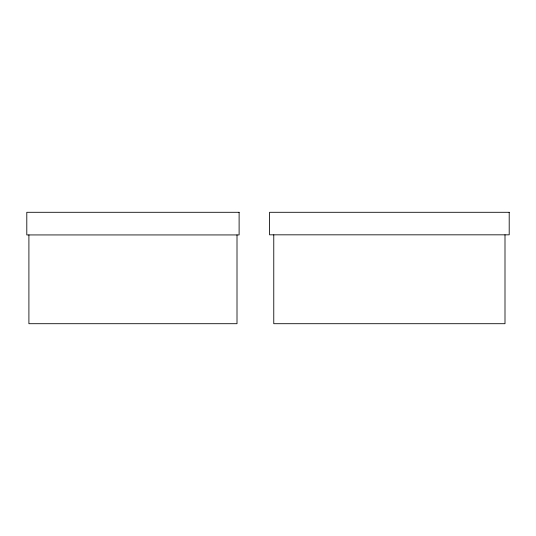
<?xml version="1.0" encoding="UTF-8"?>
<svg xmlns="http://www.w3.org/2000/svg" width="536" height="536" viewBox="0 0 536 536"><rect width="100%" height="100%" fill="white"/><g stroke="black" fill="none" stroke-linecap="round" stroke-linejoin="round"><path stroke-width="0.8" d="M504.999 234.828L504.999 323.704L273.769 323.704L273.769 234.828M237.006 234.935L237.006 323.704L28.904 323.704L28.904 234.935M239.11 212.296L26.8 212.296L26.8 234.935L239.11 234.935L239.11 212.296M509.2 212.296L269.561 212.296L269.561 234.828L509.2 234.828L509.2 212.296"/></g></svg>
